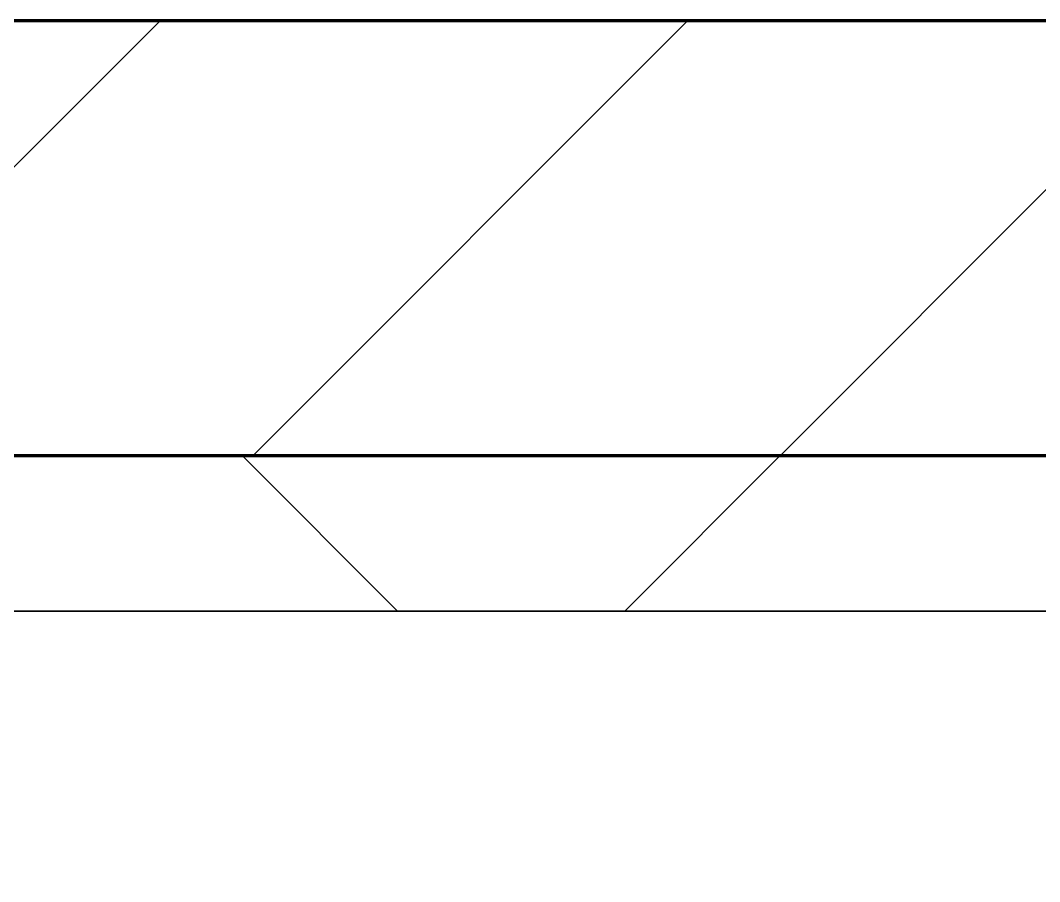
# Model space of a CAD drawing. Header units: millimetres. Extents: x -853432 to -773672, y -18171 to 22484.
# Drawn here: x -845503.9 to -845175.9, y 11617 to 11894 of the extents above; entities that cross this region are included whole.
import ezdxf
from ezdxf.xclip import XClip

# ---------------------------------------------------------------- set-up
doc = ezdxf.new("R2010")
doc.units = ezdxf.units.MM
doc.header["$XCLIPFRAME"] = 0
for name, color, linetype, lineweight in [('A-GLAZ-CURT', 2, 'Continuous', 9), ('A-WALL', 5, 'Continuous', 35), ('A-WALL-FNSH', 2, 'Continuous', 35), ('A-WALL-PATT', 1, 'Continuous', 35)]:
    doc.layers.add(name, color=color, linetype=linetype, lineweight=lineweight)
doc.layers.add('A11_ALU.SOLID SHEET', color=2, linetype='Continuous')

# ---------------------------------------------------------------- blocks, each defined once
blk = doc.blocks.new('PPLS-PP19_Custom Tile Pattern - Custom Tile Pattern-V69-4251-01 ENLARGED CONCOURSE LEVEL - REFLECTED CEILING PLAN - SHEET 2')
at = {"layer": 'A-GLAZ-CURT'}
for p, q in [((-300, 0), (300, 0)), ((300, 0), (-300, 0)), ((230.06, 0), (300, 0)), ((-300, -50), (300, -50)), ((300, -50), (-300, -50))]:
    blk.add_line(p, q, dxfattribs=at)
for points, knots in [([(171.51, 0), (176.48, 0), (193.23, 0), (201.73, 0), (208.81, 0), (213.9, 0), (241.96, 0), (266.73, 0), (281.71, 0), (291.71, 0), (296.52, 0), (297.86, 0), (298.09, 0)], [-7971.819559, -7971.819559, -7971.819559, -7971.819559, -7784.112253, -7606.717214, -7289.299508, -7042.621073, -6582.165592, -6068.460911, -5766.029927, -5566.724884, -5280.360606, -5199.253518, -5199.253518, -5199.253518, -5199.253518]), ([(300, 0), (286.53, 0), (258.36, 0), (230.13, 0), (216.53, 0)], [-285.253232, -285.253232, -285.253232, -285.253232, -244.693688, -200.448217, -200.448217, -200.448217, -200.448217]), ([(300, 0), (288.22, 0), (262, 0), (230.43, 0), (219.94, 0), (219.02, 0)], [-12528.858583, -12528.858583, -12528.858583, -12528.858583, -11905.454923, -11162.864862, -10856.732305, -10856.732305, -10856.732305, -10856.732305]), ([(284.76, 0), (284.76, 0), (285.09, 0), (287.47, 0), (293.59, 0), (297.76, 0), (300, 0)], [-4110.630118, -4110.630118, -4110.630118, -4110.630118, -4053.389046, -3959.664717, -3862.421465, -3746.95702, -3746.95702, -3746.95702, -3746.95702]), ([(297.38, 0), (295.84, 0), (291.62, 0), (285.38, 0), (284.87, 0)], [-4803.172655, -4803.172655, -4803.172655, -4803.172655, -4358.271401, -4143.037883, -4143.037883, -4143.037883, -4143.037883])]:
    blk.add_open_spline(points, degree=3, knots=knots, dxfattribs=at)
blk = doc.blocks.new('PPLS-PP19_Custom Tile Pattern - Custom Tile Pattern-V70-4251-01 ENLARGED CONCOURSE LEVEL - REFLECTED CEILING PLAN - SHEET 2')
at = {"layer": 'A-GLAZ-CURT'}
for p, q in [((-300, 0), (300, 0)), ((300, 0), (-300, 0)), ((-293.07, 0), (-275.75, 0)), ((-275.75, 0), (-293.07, 0)), ((-222.32, 0), (-205, 0)), ((-205, 0), (-222.32, 0)), ((-300, -50), (300, -50)), ((300, -50), (-300, -50))]:
    blk.add_line(p, q, dxfattribs=at)
at = {"layer": 'A-GLAZ-CURT', "flags": 128}
for points in [[(-300, 0), (-291.56, 0), (-283.3, 0), (-275.2, 0), (-267.26, 0), (-259.45, 0), (-251.77, 0), (-244.2, 0), (-236.74, 0), (-229.36, 0), (-222.06, 0), (-214.83, 0), (-207.71, 0), (-200.76, 0), (-194.02, 0), (-187.54, 0), (-181.38, 0), (-175.58, 0), (-170.25, 0), (-165.64, 0), (-162.01, 0), (-159.53, 0), (-157.46, 0), (-154.52, 0), (-149.42, 0), (-141.84, 0), (-132.81, 0), (-126.08, 0)], [(-125.17, 0), (-128.55, 0), (-134.16, 0), (-140.03, 0), (-145.5, 0), (-150.63, 0), (-155.53, 0), (-160.27, 0), (-164.95, 0), (-169.65, 0), (-174.47, 0), (-179.49, 0), (-184.81, 0), (-190.44, 0), (-196.37, 0), (-202.58, 0), (-209.04, 0), (-215.73, 0), (-222.63, 0), (-229.72, 0), (-236.97, 0), (-244.39, 0), (-251.96, 0), (-259.67, 0), (-267.51, 0), (-275.48, 0), (-283.55, 0), (-291.73, 0), (-300, 0)]]:
    blk.add_lwpolyline(points, dxfattribs=at)
at = {"layer": 'A-GLAZ-CURT'}
for points, knots in [([(-300, 0), (-284.65, 0), (-236.57, 0), (-174.61, 0), (-129.95, 0), (-113.95, 0), (-108.71, 0), (-108.56, 0)], [-5323.127839, -5323.127839, -5323.127839, -5323.127839, -4502.809032, -2700.551212, -1002.059161, -460.363443, -445.165996, -445.165996, -445.165996, -445.165996]), ([(-108.55, 0), (-116.65, 0), (-146.98, 0), (-202.69, 0), (-262.56, 0), (-294.48, 0), (-300, 0)], [-17956.604804, -17956.604804, -17956.604804, -17956.604804, -17136.203329, -15131.813646, -13729.592194, -13439.944408, -13439.944408, -13439.944408, -13439.944408]), ([(-247.4, 0), (-249.5, 0), (-256.89, 0), (-262.59, 0), (-264.9, 0), (-265.4, 0)], [-664.109872, -664.109872, -664.109872, -664.109872, -543.655514, -208.940337, 0, 0, 0, 0]), ([(-258.6, 0), (-257.91, 0), (-254.77, 0), (-250.12, 0), (-246.45, 0)], [-5722.54675, -5722.54675, -5722.54675, -5722.54675, -5657.471696, -5456.866902, -5456.866902, -5456.866902, -5456.866902]), ([(-137.88, 0), (-140.56, 0), (-147.66, 0), (-147.69, 0), (-158.72, 0), (-174.02, 0), (-185.59, 0), (-209.77, 0), (-229.48, 0), (-243.36, 0), (-246.49, 0)], [-3187.727384, -3187.727384, -3187.727384, -3187.727384, -2919.378265, -2477.344047, -2237.412286, -2029.680487, -1755.085331, -1400.429864, -858.079193, -681.459812, -681.459812, -681.459812, -681.459812]), ([(-246.27, 0), (-245.53, 0), (-237.48, 0), (-225.99, 0), (-213.1, 0), (-200.2, 0), (-189.01, 0), (-180.81, 0), (-177.81, 0)], [-5453.702272, -5453.702272, -5453.702272, -5453.702272, -5413.335975, -5017.494783, -4832.723979, -4666.091899, -4349.945572, -4186.292589, -4186.292589, -4186.292589, -4186.292589]), ([(-133.82, 0), (-135.51, 0), (-137.8, 0), (-149.31, 0), (-162.01, 0), (-177.91, 0), (-199.46, 0), (-216.65, 0), (-231.26, 0), (-233.46, 0), (-234, 0)], [-2731.647847, -2731.647847, -2731.647847, -2731.647847, -2418.507304, -2308.929706, -2113.765672, -1763.376603, -1422.553702, -978.033455, -846.069444, -682.911962, -682.911962, -682.911962, -682.911962]), ([(-233.49, 0), (-233.44, 0), (-232.38, 0), (-230.74, 0), (-225.3, 0), (-223.63, 0)], [-455.274641, -455.274641, -455.274641, -455.274641, -440.605512, -119.536984, 0, 0, 0, 0]), ([(-223.63, 0), (-219.39, 0), (-206.17, 0), (-188.58, 0), (-169.02, 0), (-152.12, 0), (-136.84, 0), (-127.33, 0), (-124.19, 0), (-123.43, 0), (-123.28, 0)], [-5463.295695, -5463.295695, -5463.295695, -5463.295695, -5161.076232, -4739.070012, -4465.409639, -4149.119819, -3839.893365, -3647.167523, -3488.92562, -3439.852845, -3439.852845, -3439.852845, -3439.852845]), ([(-177.51, 0), (-174.19, 0), (-167.43, 0), (-158.7, 0), (-157.22, 0)], [-4180.877582, -4180.877582, -4180.877582, -4180.877582, -4000.813434, -3840.635403, -3840.635403, -3840.635403, -3840.635403]), ([(-152.35, 0), (-151.03, 0), (-147.71, 0), (-143.57, 0), (-138.62, 0)], [-3494.978217, -3494.978217, -3494.978217, -3494.978217, -3371.022232, -3227.460399, -3227.460399, -3227.460399, -3227.460399]), ([(-118.78, 0), (-121.86, 0), (-126.28, 0), (-136.96, 0), (-147.46, 0), (-150.03, 0), (-150.57, 0)], [-5938.474035, -5938.474035, -5938.474035, -5938.474035, -5700.061948, -5508.838257, -5298.784692, -5196.16478, -5196.16478, -5196.16478, -5196.16478]), ([(-150.34, 0), (-150.07, 0), (-147.75, 0), (-142.6, 0), (-127.26, 0), (-107.3, 0), (-90.42, 0), (-75.26, 0), (-68.41, 0), (-65.12, 0), (-63.63, 0)], [-4948.728362, -4948.728362, -4948.728362, -4948.728362, -4883.323924, -4440.880425, -4054.690705, -3793.097032, -3402.597032, -3144.956779, -3050.982048, -2969.237017, -2969.237017, -2969.237017, -2969.237017]), ([(-39.61, 0), (-43.71, 0), (-56.25, 0), (-78.2, 0), (-110.94, 0), (-130.52, 0), (-147.74, 0), (-149.07, 0)], [-8364.608109, -8364.608109, -8364.608109, -8364.608109, -8073.216054, -7508.296369, -7004.680444, -6449.282163, -6277.220794, -6277.220794, -6277.220794, -6277.220794]), ([(-148.23, 0), (-146.94, 0), (-140.15, 0), (-137.28, 0), (-133.93, 0), (-128.78, 0), (-126.5, 0)], [-6162.058746, -6162.058746, -6162.058746, -6162.058746, -6017.569127, -5560.701257, -5364.112219, -5231.017328, -5231.017328, -5231.017328, -5231.017328]), ([(-108.66, 0), (-114.62, 0), (-124.74, 0), (-139.03, 0), (-146.11, 0), (-146.95, 0)], [-1261.02735, -1261.02735, -1261.02735, -1261.02735, -945.742622, -741.901385, -489.130243, -489.130243, -489.130243, -489.130243]), ([(-146.69, 0), (-146.59, 0), (-145.49, 0), (-135.69, 0), (-128.29, 0), (-125.15, 0)], [-420.34245, -420.34245, -420.34245, -420.34245, -406.956646, -290.263673, 0, 0, 0, 0]), ([(-127.41, 0), (-131.63, 0), (-133.16, 0), (-134.09, 0), (-134.15, 0)], [-8540.990293, -8540.990293, -8540.990293, -8540.990293, -8266.114998, -8246.473386, -8246.473386, -8246.473386, -8246.473386]), ([(-134.15, 0), (-133.32, 0), (-130.31, 0), (-120.89, 0), (-111.9, 0), (-108.92, 0)], [-7657.439573, -7657.439573, -7657.439573, -7657.439573, -7293.749979, -6839.55839, -6626.630399, -6626.630399, -6626.630399, -6626.630399]), ([(-120.13, 0), (-120.14, 0), (-120.24, 0), (-121.3, 0), (-129.25, 0), (-133.82, 0)], [-2933.992132, -2933.992132, -2933.992132, -2933.992132, -2920.575025, -2840.280255, -2731.647847, -2731.647847, -2731.647847, -2731.647847]), ([(-113.43, 0), (-113.44, 0), (-113.96, 0), (-119.73, 0), (-125.43, 0), (-127.03, 0), (-127.41, 0)], [-328.499627, -328.499627, -328.499627, -328.499627, -282.672656, -98.539552, -24.539552, 0, 0, 0, 0]), ([(-126.5, 0), (-122.44, 0), (-108.71, 0), (-86.68, 0), (-63.44, 0), (-54.4, 0), (-49.03, 0), (-42.92, 0), (-39.64, 0)], [-5231.017328, -5231.017328, -5231.017328, -5231.017328, -4994.692869, -4542.524482, -4008.285538, -3689.699207, -3546.54457, -3374.820633, -3374.820633, -3374.820633, -3374.820633]), ([(-125.15, 0), (-124.93, 0), (-121.96, 0), (-115.47, 0), (-109.44, 0), (-108.56, 0)], [-3362.7396, -3362.7396, -3362.7396, -3362.7396, -3342.215224, -3074.362186, -3028.633098, -3028.633098, -3028.633098, -3028.633098]), ([(-122.08, 0), (-122.01, 0), (-121.69, 0), (-121.2, 0), (-120.88, 0)], [-3136.336417, -3136.336417, -3136.336417, -3136.336417, -3110.304437, -3035.164275, -3035.164275, -3035.164275, -3035.164275]), ([(-39.69, 0), (-40.51, 0), (-45.14, 0), (-46.13, 0), (-60.59, 0), (-81.23, 0), (-99.51, 0), (-114.02, 0), (-117.28, 0), (-118.78, 0)], [-1732.054927, -1732.054927, -1732.054927, -1732.054927, -1672.078046, -1405.135169, -1060.00838, -740.068933, -229.489605, -116.330425, 0, 0, 0, 0]), ([(-117.74, 0), (-117.19, 0), (-114.78, 0), (-113.43, 0), (-113.43, 0)], [-821.249067, -821.249067, -821.249067, -821.249067, -394.672656, -330.879064, -330.879064, -330.879064, -330.879064]), ([(-108.61, 0), (-108.78, 0), (-113.09, 0), (-116.56, 0), (-117.56, 0)], [-1453.216135, -1453.216135, -1453.216135, -1453.216135, -1433.981041, -985.49888, -985.49888, -985.49888, -985.49888]), ([(-115.82, 0), (-114.96, 0), (-110.41, 0), (-96.78, 0), (-71.33, 0), (-42.53, 0), (-12.78, 0), (4.23, 0), (9.64, 0), (10.14, 0), (10.18, 0)], [-5724.064692, -5724.064692, -5724.064692, -5724.064692, -5430.283136, -5103.229623, -4799.173296, -4065.652676, -3589.737505, -3285.047089, -3066.359526, -3044.715262, -3044.715262, -3044.715262, -3044.715262]), ([(-39.6, 0), (-39.99, 0), (-45.45, 0), (-56.24, 0), (-75.59, 0), (-94, 0), (-112.01, 0), (-114.94, 0), (-115.63, 0)], [-1817.863832, -1817.863832, -1817.863832, -1817.863832, -1792.521578, -1466.981642, -1208.454564, -789.402658, -501.969187, -243.577221, -243.577221, -243.577221, -243.577221]), ([(-108.57, 0), (-103.21, 0), (-89.7, 0), (-74.02, 0), (-62.74, 0), (-60.36, 0), (-59.97, 0)], [-6618.163918, -6618.163918, -6618.163918, -6618.163918, -6236.997189, -5713.340575, -5140.470607, -5006.787413, -5006.787413, -5006.787413, -5006.787413]), ([(-86.16, 0), (-91.37, 0), (-98.63, 0), (-106.45, 0), (-108.56, 0)], [-1681.3698, -1681.3698, -1681.3698, -1681.3698, -1374.161226, -1262.753353, -1262.753353, -1262.753353, -1262.753353]), ([(-40.49, 0), (-41.6, 0), (-45.04, 0), (-58.97, 0), (-84.64, 0), (-101.13, 0), (-107.9, 0)], [-3777.745706, -3777.745706, -3777.745706, -3777.745706, -3538.256648, -2842.901703, -2193.204658, -1478.24832, -1478.24832, -1478.24832, -1478.24832]), ([(-107.63, 0), (-105.52, 0), (-97.78, 0), (-85.29, 0), (-71.67, 0), (-65.93, 0), (-65.07, 0)], [-3012.454225, -3012.454225, -3012.454225, -3012.454225, -2902.289527, -2605.247022, -2322.099534, -2241.8264, -2241.8264, -2241.8264, -2241.8264]), ([(-72.93, 0), (-75.51, 0), (-85.53, 0), (-98.27, 0), (-107.51, 0)], [-19442.345229, -19442.345229, -19442.345229, -19442.345229, -18935.241197, -17992.138722, -17992.138722, -17992.138722, -17992.138722]), ([(-91.46, 0), (-90.09, 0), (-84.7, 0), (-77.43, 0), (-72.73, 0), (-72.64, 0), (-72.64, 0)], [-19832.387487, -19832.387487, -19832.387487, -19832.387487, -19753.885894, -19541.04734, -19478.625389, -19471.062469, -19471.062469, -19471.062469, -19471.062469]), ([(-63.96, 0), (-64.13, 0), (-72.5, 0), (-80.63, 0), (-86.16, 0)], [-2171.769325, -2171.769325, -2171.769325, -2171.769325, -2007.031671, -1681.3698, -1681.3698, -1681.3698, -1681.3698]), ([(-29.03, 0), (-33.97, 0), (-43.74, 0), (-56.37, 0), (-71.66, 0), (-77.83, 0), (-82.66, 0), (-83.28, 0), (-83.28, 0)], [-2680.714891, -2680.714891, -2680.714891, -2680.714891, -2413.671296, -2161.752162, -2006.592567, -1646.621388, -1424.436217, -1393.971743, -1393.971743, -1393.971743, -1393.971743]), ([(-83.28, 0), (-83.28, 0), (-82.91, 0), (-76.14, 0), (-62.97, 0), (-50.15, 0), (-42.19, 0), (-39.92, 0)], [-1393.4169, -1393.4169, -1393.4169, -1393.4169, -1353.722004, -1274.333717, -1073.56893, -651.549973, -428.914382, -428.914382, -428.914382, -428.914382]), ([(-66.39, 0), (-66.39, 0), (-63.63, 0), (-53.63, 0), (-34.42, 0), (-29.82, 0), (-29.19, 0)], [-2493.31794, -2493.31794, -2493.31794, -2493.31794, -2315.303971, -1809.437387, -963.711516, -666.19313, -666.19313, -666.19313, -666.19313]), ([(31.18, 0), (25.97, 0), (11.99, 0), (-16.92, 0), (-47.42, 0), (-65.77, 0), (-66.37, 0), (-66.38, 0)], [-4496.803627, -4496.803627, -4496.803627, -4496.803627, -4222.080604, -3745.412743, -2981.410125, -2542.574734, -2498.224237, -2498.224237, -2498.224237, -2498.224237]), ([(-63.63, 0), (-61.49, 0), (-57.39, 0), (-54.49, 0), (-45.2, 0), (-40.79, 0), (-40.46, 0), (-40.44, 0)], [-2969.237017, -2969.237017, -2969.237017, -2969.237017, -2851.217951, -2734.127174, -2474.780881, -2410.990208, -2350.645972, -2350.645972, -2350.645972, -2350.645972]), ([(-58.83, 0), (-58.37, 0), (-57.29, 0), (-54.23, 0), (-46.33, 0), (-42.62, 0), (-41.76, 0)], [-4859.52896, -4859.52896, -4859.52896, -4859.52896, -4680.891996, -4469.85053, -4321.566175, -4270.495146, -4270.495146, -4270.495146, -4270.495146]), ([(-51.83, 0), (-51.83, 0), (-51.78, 0), (-47.4, 0), (-46.01, 0), (-40.22, 0), (-36.78, 0)], [-632.814994, -632.814994, -632.814994, -632.814994, -627.965721, -508.377888, -260.442412, 0, 0, 0, 0]), ([(28.36, 0), (26.81, 0), (22.12, 0), (12.82, 0), (-2.9, 0), (-20.62, 0), (-32.81, 0), (-44.85, 0), (-51.43, 0), (-51.79, 0)], [-2192.696995, -2192.696995, -2192.696995, -2192.696995, -2106.613311, -1925.670641, -1617.263037, -1290.787923, -1039.307308, -819.71621, -644.910881, -644.910881, -644.910881, -644.910881]), ([(-41.76, 0), (-39.9, 0), (-37.72, 0), (-36.92, 0), (-36.77, 0)], [-4270.495146, -4270.495146, -4270.495146, -4270.495146, -4161.040818, -4106.245333, -4106.245333, -4106.245333, -4106.245333]), ([(-36.62, 0), (-36.62, 0), (-38.29, 0), (-39.56, 0), (-39.7, 0)], [-4069.478503, -4069.478503, -4069.478503, -4069.478503, -3858.647035, -3831.892798, -3831.892798, -3831.892798, -3831.892798]), ([(-39.58, 0), (-38.37, 0), (-35.44, 0), (-33.57, 0), (-29.94, 0), (-28.57, 0)], [-417.801713, -417.801713, -417.801713, -417.801713, -296.515819, -83.513472, 0, 0, 0, 0]), ([(-36.33, 0), (-36.43, 0), (-36.98, 0), (-38.54, 0), (-39.58, 0)], [-1855.773136, -1855.773136, -1855.773136, -1855.773136, -1810.870157, -1734.770644, -1734.770644, -1734.770644, -1734.770644]), ([(-26.75, 0), (-27.82, 0), (-32.34, 0), (-37.12, 0), (-39.4, 0)], [-8718.362214, -8718.362214, -8718.362214, -8718.362214, -8532.293389, -8369.627725, -8369.627725, -8369.627725, -8369.627725]), ([(9.32, 0), (9.08, 0), (7.65, 0), (2.57, 0), (-12.23, 0), (-25.14, 0), (-34.62, 0), (-39.19, 0)], [-2922.926651, -2922.926651, -2922.926651, -2922.926651, -2882.788014, -2720.818881, -2518.50168, -2125.455881, -1826.829157, -1826.829157, -1826.829157, -1826.829157]), ([(-38.95, 0), (-38.05, 0), (-28.67, 0), (-18.03, 0), (8.61, 0), (15.02, 0), (22.91, 0), (31, 0), (39.04, 0), (51.19, 0), (58.74, 0), (61.34, 0), (61.45, 0)], [-3362.796854, -3362.796854, -3362.796854, -3362.796854, -3315.260113, -2864.387349, -2439.246196, -2084.094819, -1956.422387, -1818.904206, -1645.594513, -1443.202566, -1228.752106, -1120.932285, -1120.932285, -1120.932285, -1120.932285]), ([(-36.78, 0), (-32.43, 0), (-19.22, 0), (3.01, 0), (21.07, 0), (29.32, 0)], [-6191.144455, -6191.144455, -6191.144455, -6191.144455, -5862.463379, -5340.621928, -4909.178797, -4909.178797, -4909.178797, -4909.178797]), ([(-36.29, 0), (-36.29, 0), (-34.66, 0), (-28.88, 0), (-26.95, 0), (-26.54, 0)], [-9150.272121, -9150.272121, -9150.272121, -9150.272121, -9057.163041, -8919.836787, -8834.607043, -8834.607043, -8834.607043, -8834.607043]), ([(30.82, 0), (29.27, 0), (20.14, 0), (3.54, 0), (-16.58, 0), (-34.76, 0), (-36.04, 0)], [-10462.034656, -10462.034656, -10462.034656, -10462.034656, -10363.088938, -9884.23066, -9424.652049, -9182.880979, -9182.880979, -9182.880979, -9182.880979]), ([(-33.34, 0), (-33.34, 0), (-32.93, 0), (-31.16, 0), (-30.52, 0)], [-2415.024266, -2415.024266, -2415.024266, -2415.024266, -2357.633367, -2323.618664, -2323.618664, -2323.618664, -2323.618664]), ([(70.61, 0), (66.16, 0), (55.8, 0), (39.61, 0), (24.74, 0), (2.64, 0), (-17.84, 0), (-30.57, 0), (-31.82, 0), (-32, 0)], [-4647.237329, -4647.237329, -4647.237329, -4647.237329, -4326.416877, -4098.545751, -3766.694881, -3333.063701, -2994.501669, -2698.150104, -2614.070998, -2614.070998, -2614.070998, -2614.070998]), ([(-30.76, 0), (-30.73, 0), (-29.99, 0), (-23.47, 0), (-15.75, 0), (-15.19, 0)], [-54176.191683, -54176.191683, -54176.191683, -54176.191683, -54157.274271, -53749.15266, -53717.791567, -53717.791567, -53717.791567, -53717.791567]), ([(-30.52, 0), (-27.11, 0), (-17.83, 0), (5.99, 0), (22.06, 0), (37.44, 0), (45.92, 0), (57.76, 0), (64.47, 0), (72.74, 0), (75.22, 0), (76.03, 0), (76.21, 0)], [-2323.618664, -2323.618664, -2323.618664, -2323.618664, -2142.497158, -1716.209403, -1206.526904, -1089.329421, -901.315459, -753.071572, -495.328968, -421.953223, -334.951786, -290.452333, -290.452333, -290.452333, -290.452333]), ([(-13, 0), (-14.35, 0), (-17.68, 0), (-25.97, 0), (-29.52, 0), (-30.21, 0)], [-55207.591944, -55207.591944, -55207.591944, -55207.591944, -54789.006179, -54461.685999, -54290.791712, -54290.791712, -54290.791712, -54290.791712]), ([(8.33, 0), (8.19, 0), (7.18, 0), (0.32, 0), (-13.89, 0), (-24.92, 0), (-29.03, 0)], [-3574.286521, -3574.286521, -3574.286521, -3574.286521, -3526.962355, -3285.499107, -2903.012179, -2680.714891, -2680.714891, -2680.714891, -2680.714891]), ([(-28.98, 0), (-28.66, 0), (-27.39, 0), (-24.45, 0), (-22.56, 0)], [-166.548282, -166.548282, -166.548282, -166.548282, -102.06493, 0, 0, 0, 0]), ([(-28.57, 0), (-26.93, 0), (-20.29, 0), (-11.45, 0), (2.08, 0), (13.15, 0), (21.24, 0), (24.62, 0), (24.72, 0), (24.72, 0)], [-5361.429781, -5361.429781, -5361.429781, -5361.429781, -5261.36855, -5050.479954, -4785.90057, -4596.498881, -4445.288762, -4384.376941, -4376.041937, -4376.041937, -4376.041937, -4376.041937]), ([(-22.56, 0), (-20.27, 0), (-17.03, 0), (-11.36, 0), (-7.66, 0), (-6.6, 0), (-6.44, 0)], [-56468.192263, -56468.192263, -56468.192263, -56468.192263, -56344.022017, -56303.229861, -56166.290093, -56124.392176, -56124.392176, -56124.392176, -56124.392176]), ([(-15.19, 0), (-13.07, 0), (3.41, 0), (20.71, 0), (28.59, 0)], [-461.142613, -461.142613, -461.142613, -461.142613, -429.606584, -404.286242, -404.286242, -404.286242, -404.286242]), ([(-6.54, 0), (-6.73, 0), (-7.2, 0), (-7.6, 0), (-7.79, 0)], [-56009.792147, -56009.792147, -56009.792147, -56009.792147, -55949.290093, -55895.192118, -55895.192118, -55895.192118, -55895.192118]), ([(-2.63, 0), (-2.47, 0), (-1.22, 0), (4.92, 0), (15.97, 0), (22.54, 0), (24.49, 0)], [-226.825321, -226.825321, -226.825321, -226.825321, -220.269177, -206.416616, -198.214427, -187.717507, -187.717507, -187.717507, -187.717507]), ([(103.09, 0), (101.08, 0), (86.31, 0), (63.34, 0), (35.84, 0), (12, 0), (3.08, 0), (-1.67, 0), (-2.25, 0)], [-375.435014, -375.435014, -375.435014, -375.435014, -369.147452, -330.153101, -307.516438, -285.83788, -246.234814, -234.646884, -234.646884, -234.646884, -234.646884]), ([(24.69, 0), (24.54, 0), (20.99, 0), (15.48, 0), (10.8, 0), (9.63, 0)], [-4368.572414, -4368.572414, -4368.572414, -4368.572414, -4306.476363, -4080.000647, -3772.857994, -3772.857994, -3772.857994, -3772.857994]), ([(18.16, 0), (19.15, 0), (24.25, 0), (25.66, 0), (26.12, 0)], [-5700.113719, -5700.113719, -5700.113719, -5700.113719, -5554.232259, -5302.431367, -5302.431367, -5302.431367, -5302.431367]), ([(98.25, 0), (97.28, 0), (91.4, 0), (85.59, 0), (74.4, 0), (62.26, 0), (51.85, 0), (43.81, 0), (29.53, 0), (20.67, 0), (18.85, 0), (18.16, 0)], [-7607.666942, -7607.666942, -7607.666942, -7607.666942, -7531.75727, -7135.649961, -6924.452779, -6738.82075, -6548.303034, -6314.283804, -6135.05769, -5972.647715, -5832.674503, -5832.674503, -5832.674503, -5832.674503])]:
    blk.add_open_spline(points, degree=3, knots=knots, dxfattribs=at)
for points in [[(-108.52, 0), (-104.31, 0), (-99.2, 0), (-91.46, 0)], [(-39.63, 0), (-38.91, 0), (-38.05, 0), (-37.36, 0)]]:
    blk.add_open_spline(points, degree=3, dxfattribs=at)
blk = doc.blocks.new('*U634')
at = {"layer": 'A-GLAZ-CURT', "rotation": 180}
for name, p in [('PPLS-PP19_Custom Tile Pattern - Custom Tile Pattern-V70-4251-01 ENLARGED CONCOURSE LEVEL - REFLECTED CEILING PLAN - SHEET 2', (-9600, 8125)), ('PPLS-PP19_Custom Tile Pattern - Custom Tile Pattern-V69-4251-01 ENLARGED CONCOURSE LEVEL - REFLECTED CEILING PLAN - SHEET 2', (-9000, 8125))]:
    blk.add_blockref(name, p, dxfattribs=at)
blk = doc.blocks.new('*U1213')
blk.add_lwpolyline([(-83950, 6309), (-96205.17, 6309), (-96205.17, 8125), (-104695, 8125), (-104695, 7050), (-108275, 7050), (-108275, 3850), (-101417.5, 3850), (-101417.5, 550), (-83950, 550)], close=True)

msp = doc.modelspace()

# ---------------------------------------------------------------- hatches: boundary and pattern name
at = {"layer": 'A-WALL-PATT', "lineweight": 9}
h = msp.add_hatch(dxfattribs=at)
h.set_pattern_fill('FP_2', color=256, style=0, pattern_type=2)
h.set_pattern_definition([(45, (0, 0), (-84.852814, 84.852814), [])])
h.paths.add_polyline_path([(-840837.54, 11754.02), (-840837.54, 11894.02), (-849372.5, 11894.02), (-849372.5, 11754.02), (-844960.16, 11754.02)])

# ---------------------------------------------------------------- linework, layer by layer
at = {"layer": 'A-WALL', "color": 7, "lineweight": 70}
for p, q in [((-849372.5, 11894.02), (-840837.54, 11894.02)), ((-840837.54, 11754.02), (-849372.5, 11754.02))]:
    msp.add_line(p, q, dxfattribs=at)
at = {"layer": 'A-WALL-FNSH', "color": 250}
msp.add_line((-849372.5, 11754.02), (-840837.54, 11754.02), dxfattribs=at)

# ---------------------------------------------------------------- block references
at = {"layer": 'A11_ALU.SOLID SHEET'}
ref = msp.add_blockref('*U1213', (-744682.37, 3579.02), dxfattribs=at)
XClip(ref).set_block_clipping_path([(-104690.1238047112, -9620.0029952966), (-34092.6543255156, 14392.9971737705)])

# ---------------------------------------------------------------- next in the draw order: hatches: boundary and pattern name
at = {"layer": 'A-WALL-PATT', "lineweight": 9}
h = msp.add_hatch(dxfattribs=at)
h.set_pattern_fill('FP_4', color=256, style=0, pattern_type=2)
h.set_pattern_definition([(45, (0, 0), (-212.13203, 212.13203), []), (135, (0, 0), (-212.13203, -212.13203), [])])
h.paths.add_polyline_path([(-840837.54, 11704.02), (-840837.54, 11754.02), (-849372.5, 11753.7), (-849372.5, 11704.02), (-840887.54, 11704.02)])

# ---------------------------------------------------------------- next in the draw order: linework, layer by layer
at = {"layer": 'A-WALL-FNSH', "color": 250}
msp.add_line((-840887.54, 11704.02), (-849372.5, 11704.02), dxfattribs=at)

# ---------------------------------------------------------------- next in the draw order: block references
msp.add_blockref('*U634', (-835882.37, 3579.02))

doc.saveas('drawing.dxf')
